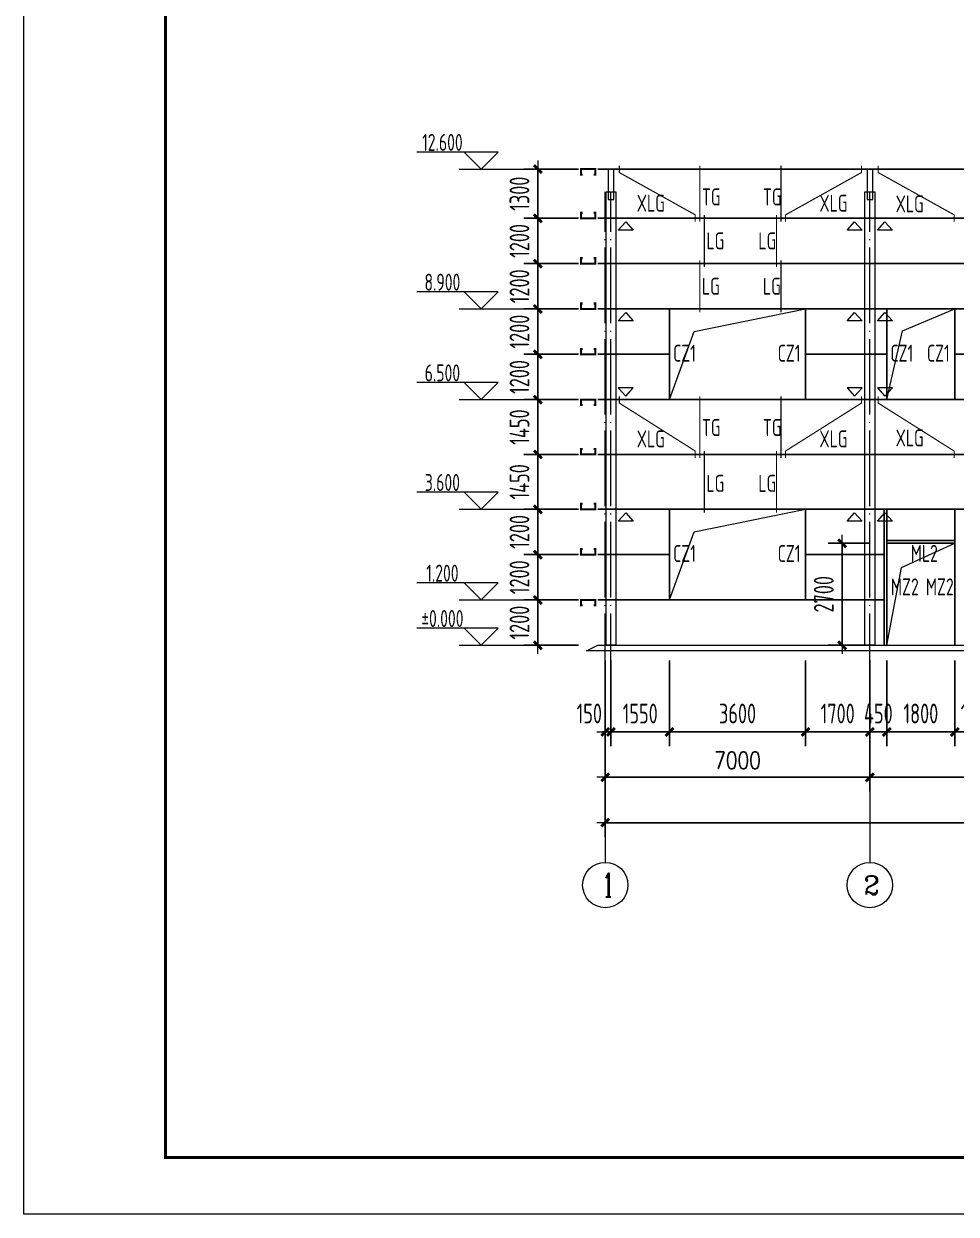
# Model space of a CAD drawing. Header units: millimetres. Extents: x 19781 to 898973, y -947928 to -267362.
# Drawn here: x 431826 to 456498, y -704231 to -672731 of the extents above; entities that cross this region are included whole.
import ezdxf
from ezdxf.enums import TextEntityAlignment as Align

# ---------------------------------------------------------------- set-up
doc = ezdxf.new("R2010")
doc.units = ezdxf.units.MM
doc.header["$LTSCALE"] = 100
doc.linetypes.add('DOTE', pattern=[2.42, 2, -0.2, 0.02, -0.2])
doc.layers.get('0').update_dxf_attribs({"lineweight": 18})
for name, color, linetype, lineweight in [('10', 7, 'Continuous', 18), ('11000', 4, 'Continuous', 18), ('14', 2, 'Continuous', 18), ('621', 2, 'Continuous', 18), ('AXIS', 3, 'Continuous', 18), ('AXIS_TEXT', 7, 'Continuous', 18), ('BORDER', 7, 'Continuous', 18), ('DOTE', 1, 'DOTE', 18), ('PUB_DIM', 3, 'Continuous', 18), ('PUB_TEXT', 7, 'Continuous', 18), ('数字', 3, 'Continuous', 20), ('构件号', 1, 'Continuous', 18), ('系杆支撑', 2, 'Continuous', 18)]:
    doc.layers.add(name, color=color, linetype=linetype, lineweight=lineweight)
doc.styles.add('_TCH_AXIS', font='complex.shx', dxfattribs={"bigfont": 'gbcbig.shx'})
doc.styles.add('COMPLEX', font='complex.shx', dxfattribs={"bigfont": 'gbcbig.shx'})
doc.styles.add('dim_font', font='simplex.shx', dxfattribs={"width": 0.8, "bigfont": 'gbcbig.shx'})
doc.styles.add('TSSD_REIN', font='tssdeng.shx', dxfattribs={"width": 0.7, "bigfont": 'hztxt.shx'})
doc.dimstyles.new('DIMN150', dxfattribs={"dimscale": 1.5, "dimtxt": 300, "dimasz": 1, "dimexe": 250, "dimexo": 300, "dimgap": 150, "dimtad": 1, "dimdec": 0, "dimzin": 0, "dimdsep": 46, "dimtxsty": 'dim_font', "dimblk": '_CAXARROW', "dimcen": 0.09, "dimdle": 2, "dimclrt": 7, "dimadec": 0, "dimazin": 0, "dimtfac": 1, "dimtdec": 0, "dimtix": 1, "dimtmove": 2, "dimatfit": 3, "dimfxl": 1, "dimtolj": 1, "dimtzin": 0, "dimarcsym": 0})

# ---------------------------------------------------------------- blocks, each defined once
blk = doc.blocks.new('_AXISO')
blk.add_circle((0, 0), 0.5)
at = {"layer": 'AXIS_TEXT', "style": 'COMPLEX', "width": 1.04167}
blk.add_attdef('A', (-0.25, -0.28), '', height=0.56, dxfattribs=at)
blk = doc.blocks.new('_DIMX')
blk.add_line((-150, 0), (150, 0))
blk.add_lwpolyline([(-70, -70, 50, 50, 0), (70, 70, 50, 50, 0)], format="xyseb")
blk = doc.blocks.new('*X1883')
at = {"layer": 'AXIS', "color": 0, "lineweight": -2, "transparency": 16777216}
for p, q in [((447213, -690783), (447213, -693045)), ((454213, -690783), (454213, -693045)), ((447215, -692670), (454212, -692670))]:
    blk.add_line(p, q, dxfattribs=at)
at = {"layer": 'AXIS', "color": 0, "lineweight": -2, "transparency": 16777216, "xscale": 1.5, "yscale": 1.5, "zscale": 1.5, "rotation": 180}
blk.add_blockref('_DIMX', (447213, -692670), dxfattribs=at)
at = {"layer": 'AXIS', "color": 0, "lineweight": -2, "transparency": 16777216, "xscale": 1.5, "yscale": 1.5, "zscale": 1.5}
blk.add_blockref('_DIMX', (454213, -692670), dxfattribs=at)
at = {"layer": 'AXIS', "color": 7, "transparency": 16777216, "insert": (450713, -692220), "char_height": 450, "width": 3805.71, "attachment_point": 5, "style": 'dim_font'}
blk.add_mtext('7000', dxfattribs=at)
blk = doc.blocks.new('_CAXARROW')
blk.add_hatch(color=0).paths.add_polyline_path([(0, 0), (-1, 0.125), (-1, -0.125)], flags=0)
blk = doc.blocks.new('*X1884')
at = {"layer": 'AXIS', "color": 0, "lineweight": -2, "transparency": 16777216}
for p, q in [((454213, -690783), (454213, -693045)), ((461213, -690783), (461213, -693045)), ((454215, -692670), (461212, -692670))]:
    blk.add_line(p, q, dxfattribs=at)
at = {"layer": 'AXIS', "color": 0, "lineweight": -2, "transparency": 16777216, "xscale": 1.5, "yscale": 1.5, "zscale": 1.5, "rotation": 180}
blk.add_blockref('_DIMX', (454213, -692670), dxfattribs=at)
at = {"layer": 'AXIS', "color": 0, "lineweight": -2, "transparency": 16777216, "xscale": 1.5, "yscale": 1.5, "zscale": 1.5}
blk.add_blockref('_DIMX', (461213, -692670), dxfattribs=at)
at = {"layer": 'AXIS', "color": 7, "transparency": 16777216, "insert": (457713, -692220), "char_height": 450, "width": 3805.71, "attachment_point": 5, "style": 'dim_font'}
blk.add_mtext('7000', dxfattribs=at)
blk = doc.blocks.new('*X1897')
at = {"layer": 'AXIS', "color": 0, "lineweight": -2, "transparency": 16777216}
for p, q in [((447213, -691083), (447213, -694245)), ((545213, -691083), (545213, -694245)), ((447215, -693870), (545212, -693870))]:
    blk.add_line(p, q, dxfattribs=at)
at = {"layer": 'AXIS', "color": 0, "lineweight": -2, "transparency": 16777216, "xscale": 1.5, "yscale": 1.5, "zscale": 1.5, "rotation": 180}
blk.add_blockref('_DIMX', (447213, -693870), dxfattribs=at)
at = {"layer": 'AXIS', "color": 0, "lineweight": -2, "transparency": 16777216, "xscale": 1.5, "yscale": 1.5, "zscale": 1.5}
blk.add_blockref('_DIMX', (545213, -693870), dxfattribs=at)
at = {"layer": 'AXIS', "color": 7, "transparency": 16777216, "insert": (496213, -693420), "char_height": 450, "width": 4834.29, "attachment_point": 5, "style": 'dim_font'}
blk.add_mtext('98000', dxfattribs=at)
blk = doc.blocks.new('*X1898')
at = {"layer": 'AXIS', "color": 0, "lineweight": -2, "transparency": 16777216}
for p, q in [((447213, -689583), (447213, -691845)), ((447363, -689583), (447363, -691845)), ((447212, -691470), (447210, -691470)), ((447213, -691470), (447363, -691470)), ((447365, -691470), (447366, -691470))]:
    blk.add_line(p, q, dxfattribs=at)
at = {"layer": 'AXIS', "color": 0, "lineweight": -2, "transparency": 16777216, "xscale": 1.5, "yscale": 1.5, "zscale": 1.5}
blk.add_blockref('_DIMX', (447213, -691470), dxfattribs=at)
at = {"layer": 'AXIS', "color": 0, "lineweight": -2, "transparency": 16777216, "xscale": 1.5, "yscale": 1.5, "zscale": 1.5, "rotation": 180}
blk.add_blockref('_DIMX', (447363, -691470), dxfattribs=at)
at = {"layer": 'AXIS', "color": 7, "transparency": 16777216, "insert": (446790, -690982), "char_height": 525, "width": 2677.5, "attachment_point": 5, "style": 'TSSD_REIN'}
blk.add_mtext('150', dxfattribs=at)
blk = doc.blocks.new('*X1900')
at = {"layer": 'AXIS', "color": 0, "lineweight": -2, "transparency": 16777216}
for p, q in [((446501, -676576), (445054, -676576)), ((445429, -676575), (445429, -676573)), ((445429, -676576), (445429, -677876)), ((446501, -677876), (445054, -677876)), ((445429, -677878), (445429, -677879))]:
    blk.add_line(p, q, dxfattribs=at)
at = {"layer": 'AXIS', "color": 0, "lineweight": -2, "transparency": 16777216, "xscale": 1.5, "yscale": 1.5, "zscale": 1.5}
for p, rotation in [((445429, -676576), 270), ((445429, -677876), 90)]:
    blk.add_blockref('_DIMX', p, dxfattribs=dict(at, rotation=rotation))
at = {"layer": 'AXIS', "color": 7, "transparency": 16777216, "insert": (444942, -677226), "char_height": 525, "width": 3727.5, "attachment_point": 5, "rotation": 90, "style": 'TSSD_REIN'}
blk.add_mtext('1300', dxfattribs=at)
blk = doc.blocks.new('*X1901')
at = {"layer": 'AXIS', "color": 0, "lineweight": -2, "transparency": 16777216}
for p, q in [((446501, -677876), (445054, -677876)), ((445429, -677875), (445429, -677873)), ((445429, -677876), (445429, -679076)), ((446501, -679076), (445054, -679076)), ((445429, -679078), (445429, -679079))]:
    blk.add_line(p, q, dxfattribs=at)
at = {"layer": 'AXIS', "color": 0, "lineweight": -2, "transparency": 16777216, "xscale": 1.5, "yscale": 1.5, "zscale": 1.5}
for p, rotation in [((445429, -677876), 270), ((445429, -679076), 90)]:
    blk.add_blockref('_DIMX', p, dxfattribs=dict(at, rotation=rotation))
at = {"layer": 'AXIS', "color": 7, "transparency": 16777216, "insert": (444942, -678476), "char_height": 525, "width": 3727.5, "attachment_point": 5, "rotation": 90, "style": 'TSSD_REIN'}
blk.add_mtext('1200', dxfattribs=at)
blk = doc.blocks.new('*X1902')
at = {"layer": 'AXIS', "color": 0, "lineweight": -2, "transparency": 16777216}
for p, q in [((446501, -679076), (445054, -679076)), ((445429, -679075), (445429, -679073)), ((445429, -679076), (445429, -680276)), ((446501, -680276), (445054, -680276)), ((445429, -680278), (445429, -680279))]:
    blk.add_line(p, q, dxfattribs=at)
at = {"layer": 'AXIS', "color": 0, "lineweight": -2, "transparency": 16777216, "xscale": 1.5, "yscale": 1.5, "zscale": 1.5}
for p, rotation in [((445429, -679076), 270), ((445429, -680276), 90)]:
    blk.add_blockref('_DIMX', p, dxfattribs=dict(at, rotation=rotation))
at = {"layer": 'AXIS', "color": 7, "transparency": 16777216, "insert": (444942, -679676), "char_height": 525, "width": 3727.5, "attachment_point": 5, "rotation": 90, "style": 'TSSD_REIN'}
blk.add_mtext('1200', dxfattribs=at)
blk = doc.blocks.new('*X1903')
at = {"layer": 'AXIS', "color": 0, "lineweight": -2, "transparency": 16777216}
for p, q in [((446501, -680276), (445054, -680276)), ((445429, -680275), (445429, -680273)), ((445429, -680276), (445429, -681476)), ((446501, -681476), (445054, -681476)), ((445429, -681478), (445429, -681479))]:
    blk.add_line(p, q, dxfattribs=at)
at = {"layer": 'AXIS', "color": 0, "lineweight": -2, "transparency": 16777216, "xscale": 1.5, "yscale": 1.5, "zscale": 1.5}
for p, rotation in [((445429, -680276), 270), ((445429, -681476), 90)]:
    blk.add_blockref('_DIMX', p, dxfattribs=dict(at, rotation=rotation))
at = {"layer": 'AXIS', "color": 7, "transparency": 16777216, "insert": (444942, -680876), "char_height": 525, "width": 3727.5, "attachment_point": 5, "rotation": 90, "style": 'TSSD_REIN'}
blk.add_mtext('1200', dxfattribs=at)
blk = doc.blocks.new('*X1904')
at = {"layer": 'AXIS', "color": 0, "lineweight": -2, "transparency": 16777216}
for p, q in [((446501, -681476), (445054, -681476)), ((445429, -681475), (445429, -681473)), ((445429, -681476), (445429, -682676)), ((446501, -682676), (445054, -682676)), ((445429, -682678), (445429, -682679))]:
    blk.add_line(p, q, dxfattribs=at)
at = {"layer": 'AXIS', "color": 0, "lineweight": -2, "transparency": 16777216, "xscale": 1.5, "yscale": 1.5, "zscale": 1.5}
for p, rotation in [((445429, -681476), 270), ((445429, -682676), 90)]:
    blk.add_blockref('_DIMX', p, dxfattribs=dict(at, rotation=rotation))
at = {"layer": 'AXIS', "color": 7, "transparency": 16777216, "insert": (444942, -682076), "char_height": 525, "width": 3727.5, "attachment_point": 5, "rotation": 90, "style": 'TSSD_REIN'}
blk.add_mtext('1200', dxfattribs=at)
blk = doc.blocks.new('*X1905')
at = {"layer": 'AXIS', "color": 0, "lineweight": -2, "transparency": 16777216}
for p, q in [((446501, -682676), (445054, -682676)), ((445429, -682678), (445429, -684125)), ((446501, -684126), (445054, -684126))]:
    blk.add_line(p, q, dxfattribs=at)
at = {"layer": 'AXIS', "color": 0, "lineweight": -2, "transparency": 16777216, "xscale": 1.5, "yscale": 1.5, "zscale": 1.5}
for p, rotation in [((445429, -682676), 90), ((445429, -684126), 270)]:
    blk.add_blockref('_DIMX', p, dxfattribs=dict(at, rotation=rotation))
at = {"layer": 'AXIS', "color": 7, "transparency": 16777216, "insert": (444942, -683401), "char_height": 525, "width": 3727.5, "attachment_point": 5, "rotation": 90, "style": 'TSSD_REIN'}
blk.add_mtext('1450', dxfattribs=at)
blk = doc.blocks.new('*X1906')
at = {"layer": 'AXIS', "color": 0, "lineweight": -2, "transparency": 16777216}
for p, q in [((446501, -684126), (445054, -684126)), ((445429, -684128), (445429, -685575)), ((446501, -685576), (445054, -685576))]:
    blk.add_line(p, q, dxfattribs=at)
at = {"layer": 'AXIS', "color": 0, "lineweight": -2, "transparency": 16777216, "xscale": 1.5, "yscale": 1.5, "zscale": 1.5}
for p, rotation in [((445429, -684126), 90), ((445429, -685576), 270)]:
    blk.add_blockref('_DIMX', p, dxfattribs=dict(at, rotation=rotation))
at = {"layer": 'AXIS', "color": 7, "transparency": 16777216, "insert": (444942, -684851), "char_height": 525, "width": 3727.5, "attachment_point": 5, "rotation": 90, "style": 'TSSD_REIN'}
blk.add_mtext('1450', dxfattribs=at)
blk = doc.blocks.new('*X1907')
at = {"layer": 'AXIS', "color": 0, "lineweight": -2, "transparency": 16777216}
for p, q in [((446501, -685576), (445054, -685576)), ((445429, -685575), (445429, -685573)), ((445429, -685576), (445429, -686776)), ((446501, -686776), (445054, -686776)), ((445429, -686778), (445429, -686779))]:
    blk.add_line(p, q, dxfattribs=at)
at = {"layer": 'AXIS', "color": 0, "lineweight": -2, "transparency": 16777216, "xscale": 1.5, "yscale": 1.5, "zscale": 1.5}
for p, rotation in [((445429, -685576), 270), ((445429, -686776), 90)]:
    blk.add_blockref('_DIMX', p, dxfattribs=dict(at, rotation=rotation))
at = {"layer": 'AXIS', "color": 7, "transparency": 16777216, "insert": (444942, -686176), "char_height": 525, "width": 3727.5, "attachment_point": 5, "rotation": 90, "style": 'TSSD_REIN'}
blk.add_mtext('1200', dxfattribs=at)
blk = doc.blocks.new('*X1908')
at = {"layer": 'AXIS', "color": 0, "lineweight": -2, "transparency": 16777216}
for p, q in [((446501, -686776), (445054, -686776)), ((445429, -686775), (445429, -686773)), ((445429, -686776), (445429, -687976)), ((446501, -687976), (445054, -687976)), ((445429, -687978), (445429, -687979))]:
    blk.add_line(p, q, dxfattribs=at)
at = {"layer": 'AXIS', "color": 0, "lineweight": -2, "transparency": 16777216, "xscale": 1.5, "yscale": 1.5, "zscale": 1.5}
for p, rotation in [((445429, -686776), 270), ((445429, -687976), 90)]:
    blk.add_blockref('_DIMX', p, dxfattribs=dict(at, rotation=rotation))
at = {"layer": 'AXIS', "color": 7, "transparency": 16777216, "insert": (444942, -687376), "char_height": 525, "width": 3727.5, "attachment_point": 5, "rotation": 90, "style": 'TSSD_REIN'}
blk.add_mtext('1200', dxfattribs=at)
blk = doc.blocks.new('*X1909')
at = {"layer": 'AXIS', "color": 0, "lineweight": -2, "transparency": 16777216}
for p, q in [((446501, -687976), (445054, -687976)), ((445429, -687975), (445429, -687973)), ((445429, -687976), (445429, -689176)), ((446501, -689176), (445054, -689176)), ((445429, -689178), (445429, -689179))]:
    blk.add_line(p, q, dxfattribs=at)
at = {"layer": 'AXIS', "color": 0, "lineweight": -2, "transparency": 16777216, "xscale": 1.5, "yscale": 1.5, "zscale": 1.5}
for p, rotation in [((445429, -687976), 270), ((445429, -689176), 90)]:
    blk.add_blockref('_DIMX', p, dxfattribs=dict(at, rotation=rotation))
at = {"layer": 'AXIS', "color": 7, "transparency": 16777216, "insert": (444942, -688576), "char_height": 525, "width": 3727.5, "attachment_point": 5, "rotation": 90, "style": 'TSSD_REIN'}
blk.add_mtext('1200', dxfattribs=at)
blk = doc.blocks.new('*X1910')
at = {"layer": 'AXIS', "color": 0, "lineweight": -2, "transparency": 16777216}
for p, q in [((447363, -689583), (447363, -691845)), ((448913, -689583), (448913, -691845)), ((447365, -691470), (448912, -691470))]:
    blk.add_line(p, q, dxfattribs=at)
at = {"layer": 'AXIS', "color": 0, "lineweight": -2, "transparency": 16777216, "xscale": 1.5, "yscale": 1.5, "zscale": 1.5, "rotation": 180}
blk.add_blockref('_DIMX', (447363, -691470), dxfattribs=at)
at = {"layer": 'AXIS', "color": 0, "lineweight": -2, "transparency": 16777216, "xscale": 1.5, "yscale": 1.5, "zscale": 1.5}
blk.add_blockref('_DIMX', (448913, -691470), dxfattribs=at)
at = {"layer": 'AXIS', "color": 7, "transparency": 16777216, "insert": (448138, -690982), "char_height": 525, "width": 3727.5, "attachment_point": 5, "style": 'TSSD_REIN'}
blk.add_mtext('1550', dxfattribs=at)
blk = doc.blocks.new('*X1911')
at = {"layer": 'AXIS', "color": 0, "lineweight": -2, "transparency": 16777216}
for p, q in [((448913, -689583), (448913, -691845)), ((452513, -689583), (452513, -691845)), ((448915, -691470), (452512, -691470))]:
    blk.add_line(p, q, dxfattribs=at)
at = {"layer": 'AXIS', "color": 0, "lineweight": -2, "transparency": 16777216, "xscale": 1.5, "yscale": 1.5, "zscale": 1.5, "rotation": 180}
blk.add_blockref('_DIMX', (448913, -691470), dxfattribs=at)
at = {"layer": 'AXIS', "color": 0, "lineweight": -2, "transparency": 16777216, "xscale": 1.5, "yscale": 1.5, "zscale": 1.5}
blk.add_blockref('_DIMX', (452513, -691470), dxfattribs=at)
at = {"layer": 'AXIS', "color": 7, "transparency": 16777216, "insert": (450713, -690982), "char_height": 525, "width": 3885, "attachment_point": 5, "style": 'TSSD_REIN'}
blk.add_mtext('3600', dxfattribs=at)
blk = doc.blocks.new('*X1912')
at = {"layer": 'AXIS', "color": 0, "lineweight": -2, "transparency": 16777216}
for p, q in [((452513, -689583), (452513, -691845)), ((454213, -689583), (454213, -691845)), ((452515, -691470), (454212, -691470))]:
    blk.add_line(p, q, dxfattribs=at)
at = {"layer": 'AXIS', "color": 0, "lineweight": -2, "transparency": 16777216, "xscale": 1.5, "yscale": 1.5, "zscale": 1.5, "rotation": 180}
blk.add_blockref('_DIMX', (452513, -691470), dxfattribs=at)
at = {"layer": 'AXIS', "color": 0, "lineweight": -2, "transparency": 16777216, "xscale": 1.5, "yscale": 1.5, "zscale": 1.5}
blk.add_blockref('_DIMX', (454213, -691470), dxfattribs=at)
at = {"layer": 'AXIS', "color": 7, "transparency": 16777216, "insert": (453363, -690982), "char_height": 525, "width": 3727.5, "attachment_point": 5, "style": 'TSSD_REIN'}
blk.add_mtext('1700', dxfattribs=at)
blk = doc.blocks.new('*X1913')
at = {"layer": 'AXIS', "color": 0, "lineweight": -2, "transparency": 16777216}
for p, q in [((454213, -689583), (454213, -691845)), ((454663, -689583), (454663, -691845)), ((454212, -691470), (454210, -691470)), ((454213, -691470), (454663, -691470)), ((454665, -691470), (454666, -691470))]:
    blk.add_line(p, q, dxfattribs=at)
at = {"layer": 'AXIS', "color": 0, "lineweight": -2, "transparency": 16777216, "xscale": 1.5, "yscale": 1.5, "zscale": 1.5}
blk.add_blockref('_DIMX', (454213, -691470), dxfattribs=at)
at = {"layer": 'AXIS', "color": 0, "lineweight": -2, "transparency": 16777216, "xscale": 1.5, "yscale": 1.5, "zscale": 1.5, "rotation": 180}
blk.add_blockref('_DIMX', (454663, -691470), dxfattribs=at)
at = {"layer": 'AXIS', "color": 7, "transparency": 16777216, "insert": (454438, -690982), "char_height": 525, "width": 2835, "attachment_point": 5, "style": 'TSSD_REIN'}
blk.add_mtext('450', dxfattribs=at)
blk = doc.blocks.new('*X1914')
at = {"layer": 'AXIS', "color": 0, "lineweight": -2, "transparency": 16777216}
for p, q in [((454663, -689583), (454663, -691845)), ((456463, -689583), (456463, -691845)), ((454665, -691470), (456462, -691470))]:
    blk.add_line(p, q, dxfattribs=at)
at = {"layer": 'AXIS', "color": 0, "lineweight": -2, "transparency": 16777216, "xscale": 1.5, "yscale": 1.5, "zscale": 1.5, "rotation": 180}
blk.add_blockref('_DIMX', (454663, -691470), dxfattribs=at)
at = {"layer": 'AXIS', "color": 0, "lineweight": -2, "transparency": 16777216, "xscale": 1.5, "yscale": 1.5, "zscale": 1.5}
blk.add_blockref('_DIMX', (456463, -691470), dxfattribs=at)
at = {"layer": 'AXIS', "color": 7, "transparency": 16777216, "insert": (455563, -690982), "char_height": 525, "width": 3727.5, "attachment_point": 5, "style": 'TSSD_REIN'}
blk.add_mtext('1800', dxfattribs=at)
blk = doc.blocks.new('*X1915')
at = {"layer": 'AXIS', "color": 0, "lineweight": -2, "transparency": 16777216}
for p, q in [((456463, -689583), (456463, -691845)), ((457613, -689583), (457613, -691845)), ((456462, -691470), (456460, -691470)), ((456463, -691470), (457613, -691470)), ((457615, -691470), (457616, -691470))]:
    blk.add_line(p, q, dxfattribs=at)
at = {"layer": 'AXIS', "color": 0, "lineweight": -2, "transparency": 16777216, "xscale": 1.5, "yscale": 1.5, "zscale": 1.5}
blk.add_blockref('_DIMX', (456463, -691470), dxfattribs=at)
at = {"layer": 'AXIS', "color": 0, "lineweight": -2, "transparency": 16777216, "xscale": 1.5, "yscale": 1.5, "zscale": 1.5, "rotation": 180}
blk.add_blockref('_DIMX', (457613, -691470), dxfattribs=at)
at = {"layer": 'AXIS', "color": 7, "transparency": 16777216, "insert": (457038, -690982), "char_height": 525, "width": 3727.5, "attachment_point": 5, "style": 'TSSD_REIN'}
blk.add_mtext('1150', dxfattribs=at)
blk = doc.blocks.new('*X1945')
at = {"layer": 'AXIS', "color": 0, "lineweight": -2, "transparency": 16777216}
for p, q in [((454213, -686476), (453107, -686476)), ((453482, -686478), (453482, -689175)), ((454213, -689176), (453107, -689176))]:
    blk.add_line(p, q, dxfattribs=at)
at = {"layer": 'AXIS', "color": 0, "lineweight": -2, "transparency": 16777216, "xscale": 1.5, "yscale": 1.5, "zscale": 1.5}
for p, rotation in [((453482, -686476), 90), ((453482, -689176), 270)]:
    blk.add_blockref('_DIMX', p, dxfattribs=dict(at, rotation=rotation))
at = {"layer": 'AXIS', "color": 7, "transparency": 16777216, "insert": (452995, -687826), "char_height": 525, "width": 3885, "attachment_point": 5, "rotation": 90, "style": 'TSSD_REIN'}
blk.add_mtext('2700', dxfattribs=at)

msp = doc.modelspace()

# ---------------------------------------------------------------- linework, layer by layer
at = {"layer": '10', "ltscale": 100}
for points in [[(447233.21, -677176), (447493.21, -677176), (447493.21, -689176), (447233.21, -689176)], [(454083.21, -677176), (454343.21, -677176), (454343.21, -689176), (454083.21, -689176)]]:
    msp.add_lwpolyline(points, close=True, dxfattribs=at)
at = {"layer": '11000', "ltscale": 100}
msp.add_lwpolyline([(447013.21, -689176), (545413.21, -689176), (545713.21, -689326), (446713.21, -689326)], close=True, dxfattribs=at)
at = {"layer": '14', "ltscale": 100}
for p, q in [((449564.21, -680872), (452513.21, -680276)), ((455073.21, -680857), (456463.21, -680276)), ((448913.21, -682676), (449564.21, -680872)), ((454663.21, -682676), (455073.21, -680857)), ((449564.21, -686172), (452513.21, -685576)), ((448913.21, -687976), (449564.21, -686172)), ((455049.21, -687121), (456463.21, -686476)), ((454663.21, -689176), (455049.21, -687121))]:
    msp.add_line(p, q, dxfattribs=at)
for points in [[(447438.21, -677376), (447438.21, -676576), (447288.21, -676576), (447288.21, -677376)], [(454288.21, -677376), (454288.21, -676576), (454138.21, -676576), (454138.21, -677376)]]:
    msp.add_lwpolyline(points, close=True, dxfattribs=at)
at = {"layer": '621'}
for points in [[(446615.21, -676720, 54, 54, 0), (446567.21, -676720, 54, 54, 0), (446567.21, -676576, 54, 54, 0), (446951.21, -676576, 54, 54, 0), (446951.21, -676720, 54, 54, 0), (446903.21, -676720, 54, 54, 0)], [(446615.21, -677732, 54, 54, 0), (446567.21, -677732, 54, 54, 0), (446567.21, -677876, 54, 54, 0), (446951.21, -677876, 54, 54, 0), (446951.21, -677732, 54, 54, 0), (446903.21, -677732, 54, 54, 0)], [(446615.21, -678932, 54, 54, 0), (446567.21, -678932, 54, 54, 0), (446567.21, -679076, 54, 54, 0), (446951.21, -679076, 54, 54, 0), (446951.21, -678932, 54, 54, 0), (446903.21, -678932, 54, 54, 0)], [(446615.21, -680132, 54, 54, 0), (446567.21, -680132, 54, 54, 0), (446567.21, -680276, 54, 54, 0), (446951.21, -680276, 54, 54, 0), (446951.21, -680132, 54, 54, 0), (446903.21, -680132, 54, 54, 0)], [(446615.21, -681332, 54, 54, 0), (446567.21, -681332, 54, 54, 0), (446567.21, -681476, 54, 54, 0), (446951.21, -681476, 54, 54, 0), (446951.21, -681332, 54, 54, 0), (446903.21, -681332, 54, 54, 0)], [(446615.21, -682820, 54, 54, 0), (446567.21, -682820, 54, 54, 0), (446567.21, -682676, 54, 54, 0), (446951.21, -682676, 54, 54, 0), (446951.21, -682820, 54, 54, 0), (446903.21, -682820, 54, 54, 0)], [(446615.21, -683982, 54, 54, 0), (446567.21, -683982, 54, 54, 0), (446567.21, -684126, 54, 54, 0), (446951.21, -684126, 54, 54, 0), (446951.21, -683982, 54, 54, 0), (446903.21, -683982, 54, 54, 0)], [(446615.21, -685432, 54, 54, 0), (446567.21, -685432, 54, 54, 0), (446567.21, -685576, 54, 54, 0), (446951.21, -685576, 54, 54, 0), (446951.21, -685432, 54, 54, 0), (446903.21, -685432, 54, 54, 0)], [(446615.21, -686632, 54, 54, 0), (446567.21, -686632, 54, 54, 0), (446567.21, -686776, 54, 54, 0), (446951.21, -686776, 54, 54, 0), (446951.21, -686632, 54, 54, 0), (446903.21, -686632, 54, 54, 0)], [(446615.21, -688120, 54, 54, 0), (446567.21, -688120, 54, 54, 0), (446567.21, -687976, 54, 54, 0), (446951.21, -687976, 54, 54, 0), (446951.21, -688120, 54, 54, 0), (446903.21, -688120, 54, 54, 0)]]:
    msp.add_lwpolyline(points, format="xyseb", dxfattribs=at)
at = {"layer": 'AXIS'}
for p, q in [((447213.21, -690333), (447213.21, -694920)), ((454213.21, -690333), (454213.21, -694920))]:
    msp.add_line(p, q, dxfattribs=at)
at = {"layer": 'BORDER'}
msp.add_lwpolyline([(431826, -704230.53), (431826, -641230.53), (565476, -641230.53), (565476, -704230.53)], close=True, dxfattribs=at)
msp.add_lwpolyline([(435576, -702730.53, 75, 75, 0), (435576, -642730.53, 75, 75, 0), (563976, -642730.53, 75, 75, 0), (563976, -702730.53, 75, 75, 0)], format="xyseb", close=True, dxfattribs=at)
at = {"layer": 'DOTE', "linetype": 'DOTE', "ltscale": 10}
for p, q in [((447213.21, -690333), (447213.21, -677176)), ((447363.21, -690333), (447363.21, -677176)), ((454213.21, -690333), (454213.21, -677176))]:
    msp.add_line(p, q, dxfattribs=at)
at = {"layer": 'PUB_DIM', "color": 3, "linetype": 'Continuous'}
for p, q in [((444382.18, -676125.87), (442223.21, -676125.87)), ((443481.91, -676125.87), (443932.04, -676576)), ((443932.04, -676576), (444382.18, -676125.87)), ((444382.18, -679825.87), (442223.21, -679825.87)), ((443481.91, -679825.87), (443932.04, -680276)), ((443932.04, -680276), (444382.18, -679825.87)), ((444382.18, -682225.87), (442223.21, -682225.87)), ((443481.91, -682225.87), (443932.04, -682676)), ((443932.04, -682676), (444382.18, -682225.87)), ((444382.18, -685125.87), (442223.21, -685125.87)), ((443481.91, -685125.87), (443932.04, -685576)), ((443932.04, -685576), (444382.18, -685125.87)), ((444382.18, -687525.87), (442223.21, -687525.87)), ((443481.91, -687525.87), (443932.04, -687976)), ((443932.04, -687976), (444382.18, -687525.87)), ((444382.18, -688725.87), (442223.21, -688725.87)), ((443481.91, -688725.87), (443932.04, -689176)), ((443932.04, -689176), (444382.18, -688725.87))]:
    msp.add_line(p, q, dxfattribs=at)
at = {"layer": 'PUB_DIM', "color": 6, "linetype": 'Continuous'}
for points in [[(447557.2, -678192), (447755.56, -677969.38), (447953.91, -678192)], [(453609.2, -678192), (453807.56, -677969.38), (454005.91, -678192)], [(454412.2, -678192), (454610.56, -677969.38), (454808.91, -678192)], [(447557.2, -680592), (447755.56, -680369.38), (447953.91, -680592)], [(453609.2, -680592), (453807.56, -680369.38), (454005.91, -680592)], [(454412.2, -680592), (454610.56, -680369.38), (454808.91, -680592)], [(447557.2, -682360), (447755.56, -682582.62), (447953.91, -682360)], [(453609.2, -682360), (453807.56, -682582.62), (454005.91, -682360)], [(454412.2, -682360), (454610.56, -682582.62), (454808.91, -682360)], [(447557.2, -685892), (447755.56, -685669.38), (447953.91, -685892)], [(453609.2, -685892), (453807.56, -685669.38), (454005.91, -685892)], [(454412.2, -685892), (454610.56, -685669.38), (454808.91, -685892)]]:
    msp.add_lwpolyline(points, close=True, dxfattribs=at)
at = {"layer": 'PUB_TEXT', "color": 3, "linetype": 'Continuous'}
for p, q in [((443345.92, -676576), (445211.21, -676576)), ((443345.92, -680276), (445211.21, -680276)), ((443345.92, -682676), (445211.21, -682676)), ((443345.92, -685576), (445211.21, -685576)), ((443345.92, -687976), (445211.21, -687976)), ((443345.92, -689176), (445211.21, -689176))]:
    msp.add_line(p, q, dxfattribs=at)
at = {"layer": '构件号'}
for points in [[(545413.21, -676576, 45, 45, 0), (447013.21, -676576, 45, 45, 0)], [(545413.21, -677876, 45, 45, 0), (447013.21, -677876, 45, 45, 0)], [(545413.21, -679076, 45, 45, 0), (447013.21, -679076, 45, 45, 0)], [(545413.21, -680276, 45, 45, 0), (447013.21, -680276, 45, 45, 0)], [(448913.21, -682676, 45, 45, 0), (448913.21, -680276, 45, 45, 0)], [(452513.21, -682676, 45, 45, 0), (452513.21, -680276, 45, 45, 0)], [(454663.21, -682676, 45, 45, 0), (454663.21, -680276, 45, 45, 0)], [(456463.21, -682676, 45, 45, 0), (456463.21, -680276, 45, 45, 0)], [(448913.21, -681476, 45, 45, 0), (447013.21, -681476, 45, 45, 0)], [(454663.21, -681476, 45, 45, 0), (452513.21, -681476, 45, 45, 0)], [(457613.21, -681476, 45, 45, 0), (456463.21, -681476, 45, 45, 0)], [(545413.21, -682676, 45, 45, 0), (447013.21, -682676, 45, 45, 0)], [(545413.21, -684126, 45, 45, 0), (447013.21, -684126, 45, 45, 0)], [(467283.21, -685576, 45, 45, 0), (447013.21, -685576, 45, 45, 0)], [(448913.21, -687976, 45, 45, 0), (448913.21, -685576, 45, 45, 0)], [(452513.21, -687976, 45, 45, 0), (452513.21, -685576, 45, 45, 0)], [(454593.21, -689176, 45, 45, 0), (454593.21, -685576, 45, 45, 0)], [(454663.21, -689176, 45, 45, 0), (454663.21, -685576, 45, 45, 0)], [(456463.21, -689176, 45, 45, 0), (456463.21, -685576, 45, 45, 0)], [(456463.21, -686406, 45, 45, 0), (454663.21, -686406, 45, 45, 0)], [(456463.21, -686476, 45, 45, 0), (454663.21, -686476, 45, 45, 0)], [(448913.21, -686776, 45, 45, 0), (447013.21, -686776, 45, 45, 0)], [(454593.21, -686776, 45, 45, 0), (452513.21, -686776, 45, 45, 0)], [(454593.21, -687976, 45, 45, 0), (447013.21, -687976, 45, 45, 0)]]:
    msp.add_lwpolyline(points, format="xyseb", dxfattribs=at)
at = {"layer": '系杆支撑'}
for points in [[(447583.21, -676486.19, 30, 30, 0), (447583.21, -676665.81, 30, 30, 0), (449593.09, -677785.84, 30, 30, 0), (449593.09, -677966.16, 30, 30, 0)], [(449713.09, -677966.16, 30, 30, 0), (449713.09, -676486.19, 30, 30, 0)], [(451863.33, -677966.16, 30, 30, 0), (451863.33, -676486.19, 30, 30, 0)], [(453993.21, -676486.19, 30, 30, 0), (453993.21, -676665.81, 30, 30, 0), (451983.33, -677785.84, 30, 30, 0), (451983.33, -677966.16, 30, 30, 0)], [(454433.33, -676486.19, 30, 30, 0), (454433.33, -676665.81, 30, 30, 0), (456443.21, -677785.84, 30, 30, 0), (456443.21, -677966.16, 30, 30, 0)], [(449833.09, -679166.16, 30, 30, 0), (449833.09, -677786.19, 30, 30, 0)], [(451743.33, -679166.16, 30, 30, 0), (451743.33, -677786.19, 30, 30, 0)], [(449713.09, -680366.16, 30, 30, 0), (449713.09, -678986.19, 30, 30, 0)], [(451863.33, -680366.16, 30, 30, 0), (451863.33, -678986.19, 30, 30, 0)], [(447583.21, -682586.19, 30, 30, 0), (447583.21, -682765.81, 30, 30, 0), (449593.09, -684035.84, 30, 30, 0), (449593.09, -684216.16, 30, 30, 0)], [(449713.09, -684216.16, 30, 30, 0), (449713.09, -682586.19, 30, 30, 0)], [(451863.33, -684216.16, 30, 30, 0), (451863.33, -682586.19, 30, 30, 0)], [(453993.21, -682586.19, 30, 30, 0), (453993.21, -682765.81, 30, 30, 0), (451983.33, -684035.84, 30, 30, 0), (451983.33, -684216.16, 30, 30, 0)], [(454433.33, -682586.19, 30, 30, 0), (454433.33, -682765.81, 30, 30, 0), (456443.21, -684035.84, 30, 30, 0), (456443.21, -684216.16, 30, 30, 0)], [(449833.09, -685666.16, 30, 30, 0), (449833.09, -684036.19, 30, 30, 0)], [(451743.33, -685666.16, 30, 30, 0), (451743.33, -684036.19, 30, 30, 0)]]:
    msp.add_lwpolyline(points, format="xyseb", dxfattribs=at)

# ---------------------------------------------------------------- block references
at = {"layer": 'AXIS'}
ref = msp.add_blockref('_AXISO', (447213.21, -695520), dxfattribs=dict(at, xscale=1200, yscale=1200, zscale=1200))
ref.add_attrib('A', '1', (447138.87, -695832.2), dxfattribs={"layer": 'AXIS_TEXT', "height": 624.39, "style": '_TCH_AXIS', "width": 0.555556})
ref = msp.add_blockref('_AXISO', (454213.21, -695520), dxfattribs=dict(at, xscale=1200, yscale=1200, zscale=1200))
ref.add_attrib('A', '2', (454048.81, -695766.59), dxfattribs={"layer": 'AXIS_TEXT', "height": 493.19, "style": '_TCH_AXIS'})

# ---------------------------------------------------------------- texts
at = {"layer": 'PUB_DIM', "color": 2, "linetype": 'Continuous', "style": 'TSSD_REIN', "width": 0.7}
for s, p in [('12.600', (442902.54, -675867.71)), ('8.900', (442902.54, -679567.71)), ('6.500', (442902.54, -681967.71)), ('3.600', (442902.54, -684867.71)), ('1.200', (442902.54, -687267.71)), ('%%P0.000', (442902.54, -688467.71))]:
    msp.add_text(s, height=450.135, dxfattribs=at).set_placement(p, align=Align.MIDDLE_CENTER)
at = {"layer": '数字', "ltscale": 100, "style": 'TSSD_REIN', "width": 0.7}
for s, p in [('TG', (449770.46, -677537.78)), ('TG', (451384.7, -677537.78)), ('XLG', (448045.67, -677703.43)), ('XLG', (452877.91, -677703.43)), ('XLG', (454895.79, -677720.43)), ('LG', (449890.46, -678699.78)), ('LG', (451264.7, -678699.78)), ('LG', (449770.46, -679899.78)), ('LG', (451384.7, -679899.78)), ('CZ1', (449008.2, -681672.62)), ('CZ1', (451774.2, -681672.62)), ('CZ1', (454758.2, -681672.62)), ('CZ1', (455724.2, -681672.62)), ('TG', (449770.46, -683637.78)), ('TG', (451384.7, -683637.78)), ('XLG', (448045.67, -683938.43)), ('XLG', (452877.91, -683938.43)), ('XLG', (454895.79, -683914.43)), ('LG', (449890.46, -685115.78)), ('LG', (451264.7, -685115.78)), ('CZ1', (449008.2, -686972.62)), ('CZ1', (451774.2, -686972.62)), ('ML2', (455296.2, -686968.62)), ('MZ2', (454771.2, -687855.62)), ('MZ2', (455696.2, -687855.62))]:
    msp.add_text(s, height=450, dxfattribs=at).set_placement(p)

# ---------------------------------------------------------------- dimensions: what is measured, and where the dimension line sits
at = {"layer": 'AXIS'}
for base, p1, p2, picture, middle in [((445429.21, -677876), (446951.21, -676576), (446951.21, -677876), '*X1900', (444941.71, -677226)), ((445429.21, -679076), (446951.21, -677876), (446951.21, -679076), '*X1901', (444941.71, -678476)), ((445429.21, -680276), (446951.21, -679076), (446951.21, -680276), '*X1902', (444941.71, -679676)), ((445429.21, -681476), (446951.21, -680276), (446951.21, -681476), '*X1903', (444941.71, -680876)), ((445429.21, -682676), (446951.21, -681476), (446951.21, -682676), '*X1904', (444941.71, -682076)), ((445429.21, -684126), (446951.21, -682676), (446951.21, -684126), '*X1905', (444941.71, -683401)), ((445429.21, -685576), (446951.21, -684126), (446951.21, -685576), '*X1906', (444941.71, -684851)), ((445429.21, -686776), (446951.21, -685576), (446951.21, -686776), '*X1907', (444941.71, -686176)), ((445429.21, -687976), (446951.21, -686776), (446951.21, -687976), '*X1908', (444941.71, -687376)), ((453482.44, -689176), (454663.21, -686476), (454663.21, -689176), '*X1945', (452994.94, -687826)), ((445429.21, -689176), (446951.21, -687976), (446951.21, -689176), '*X1909', (444941.71, -688576))]:
    dim = msp.add_linear_dim(base=base, p1=p1, p2=p2, angle=270, dimstyle='DIMN150', override={"dimtxt": 350, "dimtxsty": 'TSSD_REIN', "dimsah": 1, "dimtzin": 0}, dxfattribs=at)
    dim.commit()
    dim.dimension.update_dxf_attribs({"geometry": picture, "text_midpoint": middle})
dim = msp.add_linear_dim(base=(447363.21, -691470), p1=(447213.21, -689133), p2=(447363.21, -689133), dimstyle='DIMN150', override={"dimtxt": 350, "dimtxsty": 'TSSD_REIN', "dimsah": 1, "dimtzin": 0}, dxfattribs=at)
dim.commit()
dim.dimension.update_dxf_attribs({"geometry": '*X1898', "text_midpoint": (446789.84, -690982.5), "dimtype": 160})
for base, p1, p2, override, picture, middle in [((448913.21, -691470), (447363.21, -689133), (448913.21, -689133), {"dimtxt": 350, "dimtxsty": 'TSSD_REIN', "dimsah": 1, "dimtzin": 0}, '*X1910', (448138.21, -690982.5)), ((452513.21, -691470), (448913.21, -689133), (452513.21, -689133), {"dimtxt": 350, "dimtxsty": 'TSSD_REIN', "dimsah": 1, "dimtzin": 0}, '*X1911', (450713.21, -690982.5)), ((454213.21, -691470), (452513.21, -689133), (454213.21, -689133), {"dimtxt": 350, "dimtxsty": 'TSSD_REIN', "dimsah": 1, "dimtzin": 0}, '*X1912', (453363.21, -690982.5)), ((454663.21, -691470), (454213.21, -689133), (454663.21, -689133), {"dimtxt": 350, "dimtxsty": 'TSSD_REIN', "dimsah": 1, "dimtzin": 0}, '*X1913', (454438.21, -690982.5)), ((456463.21, -691470), (454663.21, -689133), (456463.21, -689133), {"dimtxt": 350, "dimtxsty": 'TSSD_REIN', "dimsah": 1, "dimtzin": 0}, '*X1914', (455563.21, -690982.5)), ((457613.21, -691470), (456463.21, -689133), (457613.21, -689133), {"dimtxt": 350, "dimtxsty": 'TSSD_REIN', "dimsah": 1, "dimtzin": 0}, '*X1915', (457038.21, -690982.5)), ((454213.21, -692670), (447213.21, -690333), (454213.21, -690333), {"dimsah": 1, "dimtzin": 0}, '*X1883', (450713.21, -692220)), ((461213.21, -692670), (454213.21, -690333), (461213.21, -690333), {"dimsah": 1, "dimtzin": 0}, '*X1884', (457713.21, -692220)), ((545213.21, -693870), (447213.21, -690633), (545213.21, -690633), {"dimsah": 1, "dimtzin": 0}, '*X1897', (496213.21, -693420))]:
    dim = msp.add_linear_dim(base=base, p1=p1, p2=p2, dimstyle='DIMN150', override=override, dxfattribs=at)
    dim.commit()
    dim.dimension.update_dxf_attribs({"geometry": picture, "text_midpoint": middle})

doc.saveas('drawing.dxf')
